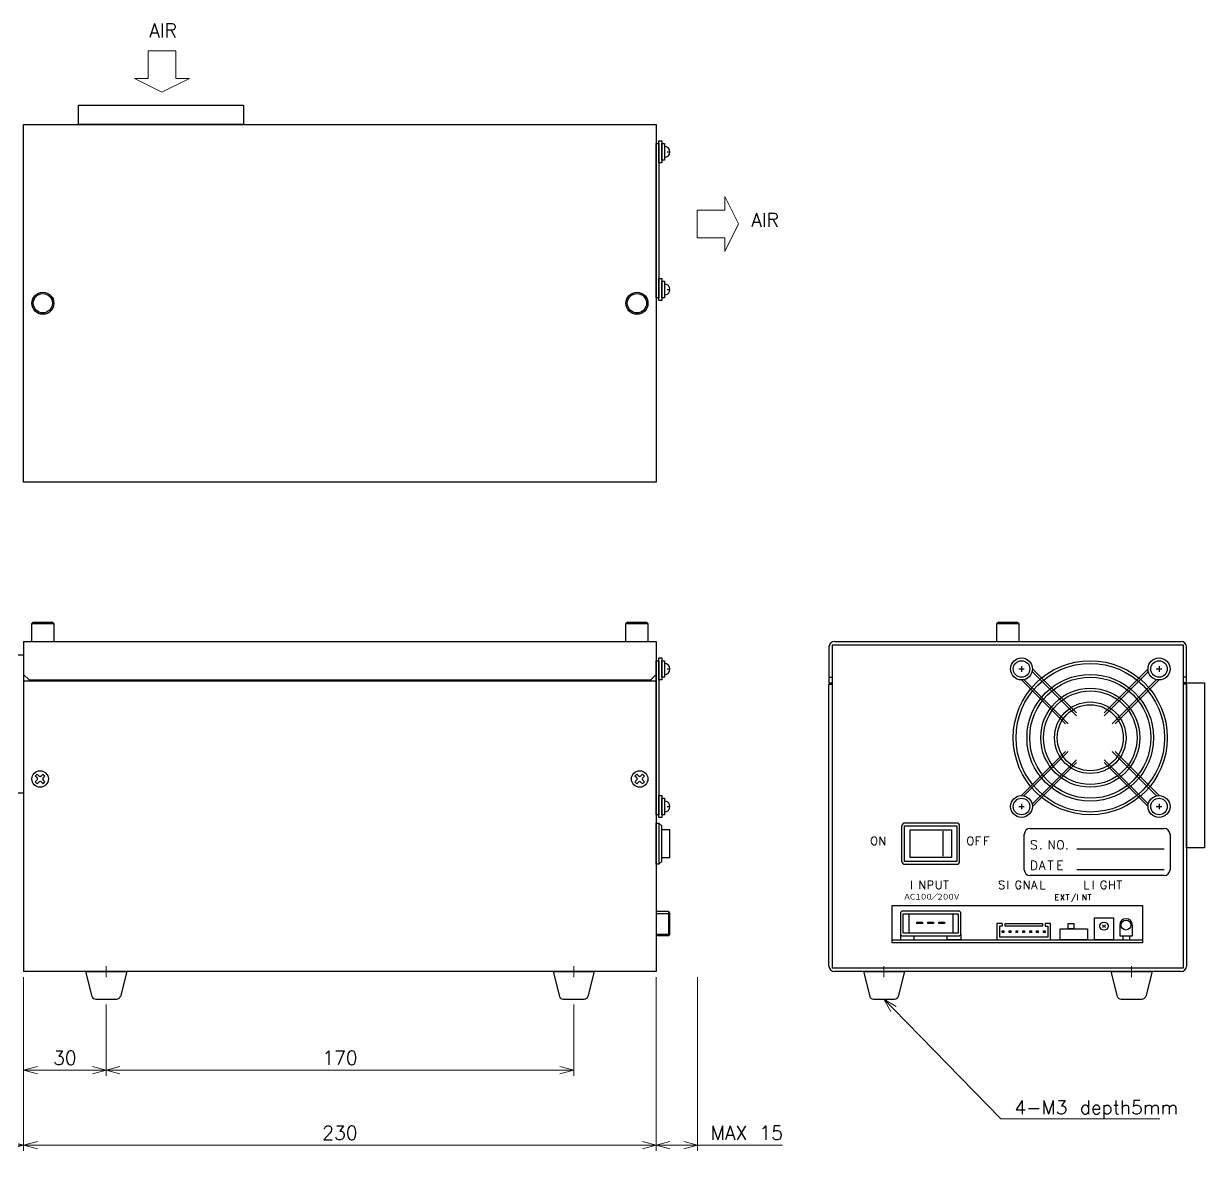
# Model space of a CAD drawing. Header units: millimetres. Extents: x 214 to 914, y 119 to 530.
# Drawn here: x 485 to 914.3, y 119.3 to 529.9 of the extents above; entities that cross this region are included whole.
import ezdxf
from ezdxf import colors
from ezdxf.entities.mleader import LeaderData, LeaderLine
from ezdxf.math import Vec2, Vec3

# ---------------------------------------------------------------- set-up
doc = ezdxf.new("R2010")
doc.units = ezdxf.units.MM
doc.layers.get('0').update_dxf_attribs({"lineweight": 30})
doc.layers.get('Defpoints').update_dxf_attribs({"lineweight": 9})
doc.layers.add('0 @ 2', color=7, linetype='Continuous', lineweight=30)
doc.layers.add('寸法', color=7, linetype='Continuous', lineweight=15)
doc.styles.add('BIGFONT', font='txt.shx', dxfattribs={"bigfont": 'bigfont'})
doc.styles.get("Standard").update_dxf_attribs({"font": 'txt', "bigfont": 'extfont2.shx'})
doc.dimstyles.new('KD-STD', dxfattribs={"dimscale": 0, "dimtxt": 2.5, "dimasz": 2.5, "dimexe": 1, "dimexo": 1, "dimgap": 1, "dimtad": 1, "dimdsep": 46, "dimtxsty": 'Standard', "dimblk": 'OPEN30', "dimcen": 0, "dimadec": 0, "dimazin": 0, "dimtfac": 1, "dimtmove": 0, "dimatfit": 3, "dimldrblk": 'OPEN30', "dimfxl": 1, "dimtolj": 1, "dimtzin": 0, "dimlwd": 15, "dimlwe": 15, "dimarcsym": 0})

# ---------------------------------------------------------------- blocks, each defined once
blk = doc.blocks.new('A$C1A7F7AF9')
for p, q in [((484.51, 255.92), (485.51, 255.92)), ((484.51, 199.92), (484.51, 255.92)), ((485.51, 256.92), (486.51, 256.92)), ((485.51, 248.92), (485.51, 256.92)), ((485.51, 255.92), (485.51, 199.92)), ((486.51, 256.92), (486.51, 248.92)), ((486.51, 255.92), (487.51, 255.92)), ((486.51, 249.92), (486.51, 255.92)), ((487.51, 255.92), (487.51, 249.92)), ((487.51, 249.92), (486.51, 249.92)), ((488.51, 252.92), (489.51, 252.92)), ((486.51, 248.92), (485.51, 248.92)), ((485.51, 206.92), (486.51, 206.92)), ((485.51, 198.92), (485.51, 206.92)), ((486.51, 206.92), (486.51, 198.92)), ((486.51, 205.92), (487.51, 205.92)), ((486.51, 199.92), (486.51, 205.92)), ((487.51, 205.92), (487.51, 199.92)), ((488.51, 202.92), (489.51, 202.92)), ((485.51, 199.92), (484.51, 199.92)), ((486.51, 198.92), (485.51, 198.92)), ((487.51, 199.92), (486.51, 199.92)), ((257.51, 81.5), (258.01, 82)), ((258.01, 82), (265.01, 82)), ((265.01, 82), (265.51, 81.5)), ((473.51, 81.5), (474.01, 82)), ((474.01, 82), (481.01, 82)), ((481.01, 82), (481.51, 81.5)), ((608.33, 81.5), (608.83, 82)), ((608.83, 82), (615.83, 82)), ((615.83, 82), (616.33, 81.5)), ((257.51, 81.5), (265.51, 81.5)), ((257.51, 75), (257.51, 81.5)), ((265.51, 81.5), (265.51, 75)), ((473.51, 81.5), (481.51, 81.5)), ((473.51, 75), (473.51, 81.5)), ((481.51, 81.5), (481.51, 75)), ((608.33, 81.5), (616.33, 81.5)), ((608.33, 75), (608.33, 81.5)), ((616.33, 81.5), (616.33, 75)), ((254.51, 75), (254.51, -45)), ((254.51, 75), (484.51, 75)), ((484.51, 75), (484.51, -45)), ((547.33, 73), (547.33, 60)), ((548.53, 73.8), (548.53, -43.8)), ((548.53, 73.8), (676.13, 73.8)), ((549.33, 75), (675.33, 75)), ((676.13, 73.8), (676.13, -43.8)), ((677.33, 60), (677.33, 73)), ((254.51, 70), (249.01, 70)), ((485.51, 69), (486.51, 69)), ((485.51, 61), (485.51, 69)), ((486.51, 69), (486.51, 61)), ((484.51, 68), (485.51, 68)), ((484.51, 12), (484.51, 68)), ((485.51, 68), (485.51, 12)), ((486.51, 68), (487.51, 68)), ((486.51, 62), (486.51, 68)), ((487.51, 68), (487.51, 62)), ((488.51, 65), (489.51, 65)), ((616.33, 65), (618.33, 65)), ((617.33, 66), (617.33, 64)), ((637.33, 49), (621.33, 65)), ((647.33, 49), (663.33, 65)), ((666.33, 65), (668.33, 65)), ((667.33, 66), (667.33, 64)), ((256.51, 61), (254.51, 63)), ((484.51, 60.5), (254.51, 60.5)), ((256.51, 61), (482.51, 61)), ((482.51, 61), (484.51, 63)), ((486.51, 61), (485.51, 61)), ((487.51, 62), (486.51, 62)), ((547.33, 62), (548.53, 62)), ((633.33, 45), (617.33, 61)), ((634.33, 45), (618.33, 61)), ((637.33, 48), (621.33, 64)), ((647.33, 48), (663.33, 64)), ((650.33, 45), (666.33, 61)), ((651.33, 45), (667.33, 61)), ((677.33, 62), (676.13, 62)), ((547.33, 60), (548.53, 60)), ((547.33, -43), (547.33, 59.5)), ((547.33, 59.5), (548.53, 59.5)), ((677.33, 60), (676.13, 60)), ((677.33, 59.5), (676.13, 59.5)), ((677.33, 60), (683.83, 60)), ((677.33, 0), (677.33, 60)), ((677.33, 59.5), (677.33, -43)), ((683.83, 60), (683.83, 0)), ((617.33, 19), (633.33, 35)), ((618.33, 19), (634.33, 35)), ((666.33, 19), (650.33, 35)), ((667.33, 19), (651.33, 35)), ((621.33, 16), (637.33, 32)), ((621.33, 15), (637.33, 31)), ((663.33, 16), (647.33, 32)), ((663.33, 15), (647.33, 31)), ((258.73, 26.07), (259.44, 26.78)), ((259.44, 25.37), (258.73, 26.07)), ((259.44, 26.78), (260.14, 26.07)), ((261.56, 26.78), (260.85, 26.07)), ((262.26, 26.07), (261.56, 26.78)), ((261.56, 25.36), (262.26, 26.07)), ((476.73, 26.07), (477.44, 26.78)), ((477.44, 25.37), (476.73, 26.07)), ((477.44, 26.78), (478.14, 26.07)), ((479.56, 26.78), (478.85, 26.07)), ((480.26, 26.07), (479.56, 26.78)), ((479.56, 25.36), (480.26, 26.07)), ((259.44, 24.66), (258.73, 23.95)), ((258.73, 23.95), (259.44, 23.24)), ((259.44, 23.24), (260.14, 23.95)), ((260.85, 23.95), (261.56, 23.24)), ((262.26, 23.95), (261.56, 24.66)), ((261.56, 23.24), (262.26, 23.95)), ((477.44, 24.66), (476.73, 23.95)), ((476.73, 23.95), (477.44, 23.24)), ((477.44, 23.24), (478.14, 23.95)), ((478.85, 23.95), (479.56, 23.24)), ((480.26, 23.95), (479.56, 24.66)), ((479.56, 23.24), (480.26, 23.95)), ((249.01, 20), (254.51, 20)), ((485.51, 19), (486.51, 19)), ((485.51, 11), (485.51, 19)), ((486.51, 19), (486.51, 11)), ((486.51, 18), (487.51, 18)), ((486.51, 12), (486.51, 18)), ((487.51, 18), (487.51, 12)), ((488.51, 15), (489.51, 15)), ((616.33, 15), (618.33, 15)), ((617.33, 16), (617.33, 14)), ((666.33, 15), (668.33, 15)), ((667.33, 16), (667.33, 14)), ((485.51, 12), (484.51, 12)), ((484.51, -6), (484.51, 9)), ((484.51, 9), (485.51, 9)), ((486.51, 11), (485.51, 11)), ((485.51, 9), (485.51, -6)), ((486.51, 8), (485.51, 9)), ((487.51, 12), (486.51, 12)), ((593.83, 9), (574.83, 9)), ((486.51, -5), (486.51, 8)), ((489.51, 6.5), (486.51, 6.5)), ((489.51, -3.5), (489.51, 6.5)), ((573.83, -5), (573.83, 8)), ((574.83, -5), (574.83, 8)), ((574.83, 8), (593.83, 8)), ((576.83, -3.5), (576.83, 6.5)), ((576.83, 6.5), (591.83, 6.5)), ((588.83, -3), (588.83, 6)), ((591.83, 6.5), (591.83, -3.5)), ((593.83, 8), (593.83, -5)), ((594.83, -5), (594.83, 8)), ((618.33, -8), (618.33, 5)), ((620.45, 7), (669.21, 7)), ((671.33, 5), (671.33, -8)), ((683.83, 0), (677.33, 0)), ((486.51, -3.5), (489.51, -3.5)), ((591.83, -3.5), (576.83, -3.5)), ((669.21, -0.54), (637.41, -0.54)), ((485.51, -6), (484.51, -6)), ((485.51, -6), (486.51, -5)), ((593.83, -5), (574.83, -5)), ((574.83, -6), (593.83, -6)), ((669.21, -7.96), (637.41, -7.96)), ((669.21, -10.08), (620.45, -10.08)), ((570.33, -21), (661.33, -21)), ((570.33, -34.5), (570.33, -21)), ((661.33, -21), (661.33, -34.5)), ((484.51, -23), (489.01, -23)), ((489.51, -24), (484.51, -24)), ((489.01, -23), (489.51, -24)), ((489.01, -23), (489.01, -32)), ((489.51, -31.5), (489.51, -24)), ((573.83, -23), (573.33, -23.5)), ((573.83, -23), (573.33, -23.5)), ((573.33, -23.5), (573.33, -31.5)), ((573.33, -23.5), (573.33, -31.5)), ((594.83, -23), (573.83, -23)), ((594.83, -23), (573.83, -23)), ((574.33, -24), (594.33, -24)), ((574.33, -31), (574.33, -24)), ((574.33, -24), (594.33, -24)), ((574.33, -31), (574.33, -24)), ((576.33, -24), (576.33, -31)), ((576.33, -24), (576.33, -31)), ((592.33, -24), (592.33, -31)), ((592.33, -24), (592.33, -31)), ((594.33, -24), (594.33, -31)), ((594.33, -24), (594.33, -31)), ((595.33, -23.5), (594.83, -23)), ((595.33, -23.5), (594.83, -23)), ((595.33, -31.5), (595.33, -23.5)), ((595.33, -31.5), (595.33, -23.5)), ((643.83, -33.5), (643.83, -25.5)), ((643.83, -25.5), (650.83, -25.5)), ((650.83, -25.5), (650.83, -33.5)), ((579.33, -27), (581.33, -27)), ((579.33, -27.5), (579.33, -27)), ((579.33, -27), (581.33, -27)), ((579.33, -27.5), (579.33, -27)), ((581.33, -27.5), (579.33, -27.5)), ((581.33, -27.5), (579.33, -27.5)), ((581.33, -27), (581.33, -27.5)), ((581.33, -27), (581.33, -27.5)), ((583.33, -27), (585.33, -27)), ((583.33, -27.5), (583.33, -27)), ((583.33, -27), (585.33, -27)), ((583.33, -27.5), (583.33, -27)), ((585.33, -27.5), (583.33, -27.5)), ((585.33, -27.5), (583.33, -27.5)), ((585.33, -27), (585.33, -27.5)), ((585.33, -27), (585.33, -27.5)), ((587.33, -27), (589.33, -27)), ((587.33, -27.5), (587.33, -27)), ((587.33, -27), (589.33, -27)), ((587.33, -27.5), (587.33, -27)), ((589.33, -27.5), (587.33, -27.5)), ((589.33, -27.5), (587.33, -27.5)), ((589.33, -27), (589.33, -27.5)), ((589.33, -27), (589.33, -27.5)), ((610.33, -27.5), (608.33, -27.5)), ((608.33, -27.5), (608.33, -33.5)), ((610.33, -28.5), (609.33, -28.5)), ((609.33, -28.5), (609.33, -32.5)), ((610.33, -27.5), (610.33, -28.5)), ((611.33, -28.5), (611.33, -27.5)), ((611.33, -27.5), (624.93, -27.5)), ((624.93, -28.5), (611.33, -28.5)), ((624.93, -27.5), (624.93, -28.5)), ((625.93, -27.5), (625.93, -28.5)), ((627.93, -27.5), (625.93, -27.5)), ((625.93, -28.5), (626.93, -28.5)), ((626.93, -28.5), (626.93, -32.5)), ((627.93, -33.5), (627.93, -27.5)), ((631.33, -29.5), (641.33, -29.5)), ((631.33, -33.5), (631.33, -29.5)), ((634.33, -27.5), (636.33, -27.5)), ((634.33, -29.5), (634.33, -27.5)), ((636.33, -29.5), (634.33, -29.5)), ((636.33, -27.5), (636.33, -29.5)), ((641.33, -29.5), (641.33, -33.5)), ((646.83, -28), (647.83, -29)), ((647.83, -28), (646.83, -29)), ((653.03, -28.1), (653.03, -32)), ((657.63, -32), (657.63, -28.1)), ((489.51, -31.5), (484.51, -31.5)), ((489.01, -32), (484.51, -32)), ((489.01, -32), (489.51, -31.5)), ((570.33, -33.5), (661.33, -33.5)), ((573.33, -31.5), (573.83, -32)), ((573.33, -31.5), (573.33, -33.5)), ((573.33, -31.5), (573.83, -32)), ((573.33, -31.5), (573.33, -33.5)), ((573.33, -33.5), (578.33, -33.5)), ((573.33, -33.5), (578.33, -33.5)), ((573.83, -32), (594.83, -32)), ((573.83, -32), (594.83, -32)), ((594.33, -31), (574.33, -31)), ((594.33, -31), (574.33, -31)), ((578.33, -33.5), (578.33, -32)), ((578.33, -33.5), (578.33, -32)), ((590.33, -33.5), (590.33, -32)), ((590.33, -33.5), (590.33, -32)), ((595.33, -33.5), (590.33, -33.5)), ((595.33, -33.5), (590.33, -33.5)), ((594.83, -32), (595.33, -31.5)), ((594.83, -32), (595.33, -31.5)), ((595.33, -31.5), (595.33, -33.5)), ((595.33, -31.5), (595.33, -33.5)), ((608.43, -33.5), (627.93, -33.5)), ((626.93, -32.5), (609.33, -32.5)), ((610.33, -30.8), (610.33, -30.2)), ((610.33, -30.2), (610.93, -30.2)), ((610.93, -30.8), (610.33, -30.8)), ((610.93, -30.2), (610.93, -30.8)), ((612.83, -30.8), (612.83, -30.2)), ((612.83, -30.2), (613.43, -30.2)), ((613.43, -30.8), (612.83, -30.8)), ((613.43, -30.2), (613.43, -30.8)), ((615.33, -30.8), (615.33, -30.2)), ((615.33, -30.2), (615.93, -30.2)), ((615.93, -30.8), (615.33, -30.8)), ((615.93, -30.2), (615.93, -30.8)), ((617.83, -30.8), (617.83, -30.2)), ((617.83, -30.2), (618.43, -30.2)), ((618.43, -30.8), (617.83, -30.8)), ((618.43, -30.2), (618.43, -30.8)), ((620.33, -30.8), (620.33, -30.2)), ((620.33, -30.2), (620.93, -30.2)), ((620.93, -30.8), (620.33, -30.8)), ((620.93, -30.2), (620.93, -30.8)), ((622.83, -30.8), (622.83, -30.2)), ((622.83, -30.2), (623.43, -30.2)), ((623.43, -30.8), (622.83, -30.8)), ((623.43, -30.2), (623.43, -30.8)), ((625.33, -30.8), (625.33, -30.2)), ((625.33, -30.2), (625.93, -30.2)), ((625.93, -30.8), (625.33, -30.8)), ((625.93, -30.2), (625.93, -30.8)), ((641.33, -33.5), (631.33, -33.5)), ((650.83, -33.5), (643.83, -33.5)), ((653.03, -32), (657.63, -32)), ((654.13, -32), (654.13, -33.5)), ((656.63, -32), (656.63, -33.5)), ((661.33, -34.5), (570.33, -34.5)), ((484.51, -45), (254.51, -45)), ((277.01, -45), (292.01, -45)), ((277.01, -45), (279.31, -54)), ((292.01, -45), (289.71, -54)), ((447.01, -45), (462.01, -45)), ((447.01, -45), (449.31, -54)), ((462.01, -45), (459.71, -54)), ((676.13, -43.8), (548.53, -43.8)), ((675.33, -45), (549.33, -45)), ((559.83, -45), (574.83, -45)), ((559.83, -45), (562.13, -54)), ((574.83, -45), (572.53, -54)), ((649.83, -45), (664.83, -45)), ((649.83, -45), (652.13, -54)), ((664.83, -45), (662.53, -54)), ((280.71, -55), (288.31, -55)), ((450.71, -55), (458.31, -55)), ((563.53, -55), (571.13, -55)), ((653.53, -55), (661.13, -55))]:
    blk.add_line(p, q)
for points in [[(274.51, 269.92), (334.51, 269.92), (334.51, 262.92), (274.51, 262.92)], [(254.51, 262.92), (484.51, 262.92), (484.51, 132.92), (254.51, 132.92)]]:
    blk.add_lwpolyline(points, close=True)
for centre, radius in [((261.51, 197.92), 4), ((477.51, 197.92), 4), ((261.51, 197.92), 3.5), ((477.51, 197.92), 3.5), ((617.33, 65), 4), ((667.33, 65), 4), ((617.33, 65), 3), ((642.33, 40), 28), ((642.33, 40), 27), ((667.33, 65), 3), ((642.33, 40), 23), ((642.33, 40), 22), ((642.33, 40), 18), ((642.33, 40), 17), ((642.33, 40), 13), ((642.33, 40), 12), ((260.5, 25.01), 3), ((478.5, 25.01), 3), ((617.33, 15), 4), ((617.33, 15), 3), ((667.33, 15), 4), ((667.33, 15), 3), ((647.33, -28.5), 1.5), ((655.33, -28.1), 1.8)]:
    blk.add_circle(centre, radius)
for centre, radius, start, end in [((487.51, 252.92), 2, 0, 90), ((487.51, 252.92), 2, 270, 0), ((487.51, 202.92), 2, 0, 90), ((487.51, 202.92), 2, 270, 0), ((549.33, 73), 2, 90, 180), ((675.33, 73), 2, 0, 90), ((487.51, 65), 2, 0, 90), ((487.51, 65), 2, 270, 0), ((260.5, 26.43), 0.5, 225, 315), ((478.5, 26.43), 0.5, 225, 315), ((259.08, 25.01), 0.5, 0, 45), ((259.08, 25.01), 0.5, 315, 0), ((260.5, 23.6), 0.5, 45, 135), ((261.91, 25.01), 0.5, 135, 225), ((477.08, 25.01), 0.5, 0, 45), ((477.08, 25.01), 0.5, 315, 0), ((478.5, 23.6), 0.5, 45, 135), ((479.91, 25.01), 0.5, 135, 225), ((487.51, 15), 2, 0, 90), ((487.51, 15), 2, 270, 0), ((574.83, 8), 1, 90, 180), ((593.83, 8), 1, 0, 90), ((620.45, 4.88), 2.12, 90, 180), ((669.21, 4.88), 2.12, 0, 90), ((574.83, -5), 1, 180, 270), ((593.83, -5), 1, 270, 0), ((620.45, -7.96), 2.12, 180, 270), ((669.21, -7.96), 2.12, 270, 0), ((655.33, -28.1), 2.3, 0, 180), ((549.33, -43), 2, 180, 270), ((675.33, -43), 2, 270, 0), ((280.71, -53.5), 1.5, 199, 270), ((288.31, -53.5), 1.5, 270, 342), ((450.71, -53.5), 1.5, 199, 270), ((458.31, -53.5), 1.5, 270, 342), ((563.53, -53.5), 1.5, 199, 270), ((571.13, -53.5), 1.5, 270, 342), ((653.53, -53.5), 1.5, 199, 270), ((661.13, -53.5), 1.5, 270, 342)]:
    blk.add_arc(centre, radius, start, end)
for s, height, p in [('O', 3, (562.33, 1)), ('N', 3, (565.33, 1)), ('O', 3, (597.33, 1)), ('F', 3, (600.33, 1)), ('F', 3, (603.33, 1)), ('S', 3.18, (620.45, -0.54)), ('N', 3.18, (626.81, -0.54)), ('O', 3.18, (629.99, -0.54)), ('.', 3.18, (623.63, -0.54)), ('.', 3.18, (633.17, -0.54)), ('D', 3.18, (620.45, -7.96)), ('A', 3.18, (623.63, -7.96)), ('T', 3.18, (626.81, -7.96)), ('E', 3.18, (629.99, -7.96)), ('I', 3, (576.83, -15)), ('N', 3, (579.83, -15)), ('P', 3, (582.83, -15)), ('U', 3, (585.83, -15)), ('T', 3, (588.83, -15)), ('S', 3, (608.83, -15)), ('I', 3, (611.83, -15)), ('G', 3, (614.83, -15)), ('N', 3, (617.83, -15)), ('A', 3, (620.83, -15)), ('L', 3, (623.83, -15)), ('L', 3, (639.83, -15)), ('I', 3, (642.83, -15)), ('G', 3, (645.83, -15)), ('H', 3, (648.83, -15)), ('T', 3, (651.83, -15)), ('E', 2, (629.33, -19)), ('X', 2, (631.33, -19)), ('T', 2, (633.33, -19)), ('/', 2, (635.33, -19)), ('I', 2, (637.33, -19)), ('N', 2, (639.33, -19)), ('T', 2, (641.33, -19))]:
    blk.add_text(s, height=height).set_placement(p)
at = {"style": 'BIGFONT'}
for s, p in [('Ａ', (574.33, -19)), ('Ｃ', (576.33, -19)), ('１', (578.33, -19)), ('０', (580.33, -19)), ('０', (582.33, -19)), ('／', (584.33, -19)), ('２', (586.33, -19)), ('０', (588.33, -19)), ('０', (590.33, -19)), ('Ｖ', (592.33, -19))]:
    blk.add_text(s, height=2, dxfattribs=at).set_placement(p)
blk = doc.blocks.new('_Open30')
at = {"lineweight": -2}
for p, q in [((-1, 0.268), (0, 0)), ((0, 0), (-1, -0.268)), ((0, 0), (-1, 0))]:
    blk.add_line(p, q, dxfattribs=at)
blk = doc.blocks.new('*D12')
at = {"color": 0, "lineweight": 15}
for p, q in [((1083.93, 688.68), (1083.93, 586.65)), ((1090.43, 645.68), (1090.43, 586.65)), ((1078.93, 588.65), (1067.27, 588.65)), ((1090.43, 588.65), (1083.93, 588.65)), ((1095.43, 588.65), (1100.43, 588.65))]:
    blk.add_line(p, q, dxfattribs=at)
at = {"layer": 'Defpoints', "color": 0}
for p in [(1083.93, 690.68), (1090.43, 647.68), (1083.93, 588.65)]:
    blk.add_point(p, dxfattribs=at)
at = {"color": 0, "lineweight": 15, "xscale": 5, "yscale": 5, "zscale": 5}
blk.add_blockref('_Open30', (1083.93, 588.65), dxfattribs=at)
at = {"color": 0, "lineweight": 15, "xscale": 5, "yscale": 5, "zscale": 5, "rotation": 180}
blk.add_blockref('_Open30', (1090.43, 588.65), dxfattribs=at)
at = {"color": 0, "insert": (1070.6, 593.15), "char_height": 5, "attachment_point": 5}
blk.add_mtext('\\A1;7', dxfattribs=at)
blk = doc.blocks.new('*D11')
at = {"color": 0, "lineweight": 15}
for p, q in [((1090.43, 645.68), (1090.43, 586.65)), ((1220.43, 645.68), (1220.43, 586.65)), ((1095.43, 588.65), (1215.43, 588.65))]:
    blk.add_line(p, q, dxfattribs=at)
at = {"layer": 'Defpoints', "color": 0}
for p in [(1090.43, 647.68), (1220.43, 647.68), (1220.43, 588.65)]:
    blk.add_point(p, dxfattribs=at)
at = {"color": 0, "lineweight": 15, "xscale": 5, "yscale": 5, "zscale": 5, "rotation": 180}
blk.add_blockref('_Open30', (1090.43, 588.65), dxfattribs=at)
at = {"color": 0, "lineweight": 15, "xscale": 5, "yscale": 5, "zscale": 5}
blk.add_blockref('_Open30', (1220.43, 588.65), dxfattribs=at)
at = {"color": 0, "insert": (1155.43, 593.15), "char_height": 5, "attachment_point": 5}
blk.add_mtext('\\A1;130', dxfattribs=at)
blk = doc.blocks.new('*D10')
at = {"color": 0, "lineweight": 15}
for p, q in [((1110.43, 633.68), (1110.43, 606.78)), ((1200.43, 633.68), (1200.43, 606.78)), ((1115.43, 608.78), (1195.43, 608.78))]:
    blk.add_line(p, q, dxfattribs=at)
at = {"layer": 'Defpoints', "color": 0}
for p in [(1110.43, 635.68), (1200.43, 635.68), (1200.43, 608.78)]:
    blk.add_point(p, dxfattribs=at)
at = {"color": 0, "lineweight": 15, "xscale": 5, "yscale": 5, "zscale": 5, "rotation": 180}
blk.add_blockref('_Open30', (1110.43, 608.78), dxfattribs=at)
at = {"color": 0, "lineweight": 15, "xscale": 5, "yscale": 5, "zscale": 5}
blk.add_blockref('_Open30', (1200.43, 608.78), dxfattribs=at)
at = {"color": 0, "insert": (1155.43, 613.28), "char_height": 5, "attachment_point": 5}
blk.add_mtext('\\A1;90', dxfattribs=at)
blk = doc.blocks.new('*D9')
at = {"color": 0, "lineweight": 15}
for p, q in [((1247.41, 650.68), (1247.41, 655.68)), ((1220.43, 645.68), (1249.41, 645.68)), ((1247.41, 635.68), (1247.41, 645.68)), ((1202.43, 635.68), (1249.41, 635.68)), ((1247.41, 630.68), (1247.41, 625.68))]:
    blk.add_line(p, q, dxfattribs=at)
at = {"layer": 'Defpoints', "color": 0}
for p in [(1218.43, 645.68), (1247.41, 645.68), (1200.43, 635.68)]:
    blk.add_point(p, dxfattribs=at)
at = {"color": 0, "lineweight": 15, "xscale": 5, "yscale": 5, "zscale": 5}
for p, rotation in [((1247.41, 645.68), 270), ((1247.41, 635.68), 90)]:
    blk.add_blockref('_Open30', p, dxfattribs=dict(at, rotation=rotation))
at = {"color": 0, "insert": (1242.91, 640.68), "char_height": 5, "attachment_point": 5, "rotation": 90}
blk.add_mtext('\\A1;10', dxfattribs=at)
blk = doc.blocks.new('*D8')
at = {"color": 0, "lineweight": 15}
for p, q in [((1220.43, 765.68), (1249.41, 765.68)), ((1247.41, 650.68), (1247.41, 760.68)), ((1220.43, 645.68), (1249.41, 645.68))]:
    blk.add_line(p, q, dxfattribs=at)
at = {"layer": 'Defpoints', "color": 0}
for p in [(1218.43, 765.68), (1247.41, 765.68), (1218.43, 645.68)]:
    blk.add_point(p, dxfattribs=at)
at = {"color": 0, "lineweight": 15, "xscale": 5, "yscale": 5, "zscale": 5}
for p, rotation in [((1247.41, 765.68), 90), ((1247.41, 645.68), 270)]:
    blk.add_blockref('_Open30', p, dxfattribs=dict(at, rotation=rotation))
at = {"color": 0, "insert": (1242.91, 705.68), "char_height": 5, "attachment_point": 5, "rotation": 90}
blk.add_mtext('\\A1;120', dxfattribs=at)
blk = doc.blocks.new('*D7')
at = {"color": 0, "lineweight": 15}
for p, q in [((1338.44, 643.68), (1338.44, 607.85)), ((1368.44, 633.68), (1368.44, 607.85)), ((1363.44, 609.85), (1343.44, 609.85))]:
    blk.add_line(p, q, dxfattribs=at)
at = {"layer": 'Defpoints', "color": 0}
for p in [(1338.44, 645.68), (1368.44, 635.68), (1338.44, 609.85)]:
    blk.add_point(p, dxfattribs=at)
at = {"color": 0, "lineweight": 15, "xscale": 5, "yscale": 5, "zscale": 5, "rotation": 180}
blk.add_blockref('_Open30', (1338.44, 609.85), dxfattribs=at)
at = {"color": 0, "lineweight": 15, "xscale": 5, "yscale": 5, "zscale": 5}
blk.add_blockref('_Open30', (1368.44, 609.85), dxfattribs=at)
at = {"color": 0, "insert": (1353.44, 614.35), "char_height": 5, "attachment_point": 5}
blk.add_mtext('\\A1;30', dxfattribs=at)
blk = doc.blocks.new('*D6')
at = {"color": 0, "lineweight": 15}
for p, q in [((1368.44, 633.68), (1368.44, 607.85)), ((1538.44, 633.68), (1538.44, 607.85)), ((1373.44, 609.85), (1533.44, 609.85))]:
    blk.add_line(p, q, dxfattribs=at)
at = {"layer": 'Defpoints', "color": 0}
for p in [(1368.44, 635.68), (1538.44, 635.68), (1538.44, 609.85)]:
    blk.add_point(p, dxfattribs=at)
at = {"color": 0, "lineweight": 15, "xscale": 5, "yscale": 5, "zscale": 5, "rotation": 180}
blk.add_blockref('_Open30', (1368.44, 609.85), dxfattribs=at)
at = {"color": 0, "lineweight": 15, "xscale": 5, "yscale": 5, "zscale": 5}
blk.add_blockref('_Open30', (1538.44, 609.85), dxfattribs=at)
at = {"color": 0, "insert": (1453.44, 614.35), "char_height": 5, "attachment_point": 5}
blk.add_mtext('\\A1;170', dxfattribs=at)
blk = doc.blocks.new('*D5')
at = {"color": 0, "lineweight": 15}
for p, q in [((1338.44, 643.68), (1338.44, 580.57)), ((1568.44, 643.68), (1568.44, 580.57)), ((1343.44, 582.57), (1563.44, 582.57))]:
    blk.add_line(p, q, dxfattribs=at)
at = {"layer": 'Defpoints', "color": 0}
for p in [(1338.44, 645.68), (1568.44, 645.68), (1568.44, 582.57)]:
    blk.add_point(p, dxfattribs=at)
at = {"color": 0, "lineweight": 15, "xscale": 5, "yscale": 5, "zscale": 5, "rotation": 180}
blk.add_blockref('_Open30', (1338.44, 582.57), dxfattribs=at)
at = {"color": 0, "lineweight": 15, "xscale": 5, "yscale": 5, "zscale": 5}
blk.add_blockref('_Open30', (1568.44, 582.57), dxfattribs=at)
at = {"color": 0, "insert": (1453.44, 587.07), "char_height": 5, "attachment_point": 5}
blk.add_mtext('\\A1;230', dxfattribs=at)
blk = doc.blocks.new('*D4')
at = {"color": 0, "lineweight": 15}
for p, q in [((1568.44, 643.68), (1568.44, 580.57)), ((1583.44, 643.68), (1583.44, 580.57)), ((1573.44, 582.57), (1578.44, 582.57)), ((1583.44, 582.57), (1614.35, 582.57))]:
    blk.add_line(p, q, dxfattribs=at)
at = {"layer": 'Defpoints', "color": 0}
for p in [(1568.44, 645.68), (1583.44, 645.68), (1583.44, 582.57)]:
    blk.add_point(p, dxfattribs=at)
at = {"color": 0, "lineweight": 15, "xscale": 5, "yscale": 5, "zscale": 5, "rotation": 180}
blk.add_blockref('_Open30', (1568.44, 582.57), dxfattribs=at)
at = {"color": 0, "lineweight": 15, "xscale": 5, "yscale": 5, "zscale": 5}
blk.add_blockref('_Open30', (1583.44, 582.57), dxfattribs=at)
at = {"color": 0, "insert": (1601.39, 587.07), "char_height": 5, "attachment_point": 5}
blk.add_mtext('\\A1;MAX 15', dxfattribs=at)
blk = doc.blocks.new('*D3')
at = {"color": 0, "lineweight": 15}
for p, q in [((1282.44, 719.68), (1282.44, 580.57)), ((1338.44, 643.68), (1338.44, 580.57)), ((1287.44, 582.57), (1333.44, 582.57))]:
    blk.add_line(p, q, dxfattribs=at)
at = {"layer": 'Defpoints', "color": 0}
for p in [(1282.44, 721.68), (1338.44, 645.68), (1338.44, 582.57)]:
    blk.add_point(p, dxfattribs=at)
at = {"color": 0, "lineweight": 15, "xscale": 5, "yscale": 5, "zscale": 5, "rotation": 180}
blk.add_blockref('_Open30', (1282.44, 582.57), dxfattribs=at)
at = {"color": 0, "lineweight": 15, "xscale": 5, "yscale": 5, "zscale": 5}
blk.add_blockref('_Open30', (1338.44, 582.57), dxfattribs=at)
at = {"color": 0, "insert": (1310.44, 588.38), "char_height": 5, "attachment_point": 5}
blk.add_mtext('\\A1;(a)', dxfattribs=at)
blk = doc.blocks.new('A$C44A96487')
for p, q in [((309.8, 291.607), (299.8, 291.607)), ((299.8, 291.607), (299.8, 281.607)), ((309.8, 291.607), (309.8, 281.607)), ((299.8, 281.607), (294.8, 281.607)), ((294.8, 281.607), (304.8, 276.607)), ((304.8, 276.607), (314.8, 281.607)), ((314.8, 281.607), (309.8, 281.607)), ((509.419, 238.75), (509.419, 233.75)), ((514.419, 228.75), (509.419, 238.75)), ((499.419, 233.75), (499.419, 223.75)), ((499.419, 233.75), (509.419, 233.75)), ((509.419, 218.75), (514.419, 228.75)), ((499.419, 223.75), (509.419, 223.75)), ((509.419, 223.75), (509.419, 218.75)), ((26.5, -41), (26.5, -45)), ((116.5, -41), (116.5, -45)), ((284.508, -41), (284.508, -45)), ((454.508, -41), (454.508, -45)), ((567.326, -41), (567.326, -45)), ((657.326, -41), (657.326, -45))]:
    blk.add_line(p, q)
at = {"layer": '0 @ 2', "char_height": 5, "attachment_point": 1}
for insert in [(300.188, 301.549), (519.07, 232.688)]:
    blk.add_mtext('AIR', dxfattribs=dict(at, insert=insert))
at = {"layer": '0 @ 2'}
for base, p1, p2, picture, middle in [((163.479, 77), (134.5, -43), (134.5, 77), '*D8', (158.979, 17)), ((163.479, -43), (116.5, -53), (134.5, -43), '*D9', (158.979, -48))]:
    dim = blk.add_linear_dim(base=base, p1=p1, p2=p2, angle=90, dimstyle='KD-STD', override={"dimscale": 2, "dimtix": 0, "dimtofl": 1, "dimtmove": 0, "dimatfit": 3}, dxfattribs=at)
    dim.commit()
    dim.dimension.update_dxf_attribs({"geometry": picture, "text_midpoint": middle, "insert": (-1083.933, -688.684)})
for base, p1, p2, text, picture, middle in [((254.508, -106.113), (198.508, 33), (254.508, -43), '(a)', '*D3', (226.508, -100.303)), ((0, -100.03), (6.5, -41), (0, 2), '7', '*D12', (-13.333, -95.53)), ((499.508, -106.113), (484.508, -43), (499.508, -43), 'MAX <>', '*D4', (517.46, -101.613))]:
    dim = blk.add_linear_dim(base=base, p1=p1, p2=p2, text=text, dimstyle='KD-STD', override={"dimscale": 2, "dimtix": 0, "dimtofl": 1, "dimtmove": 0, "dimatfit": 3}, dxfattribs=at)
    dim.commit()
    dim.dimension.update_dxf_attribs({"geometry": picture, "text_midpoint": middle, "insert": (-1083.933, -688.684)})
for base, p1, p2, picture, middle in [((136.5, -100.03), (6.5, -41), (136.5, -41), '*D11', (71.5, -95.53)), ((254.508, -78.838), (284.508, -53), (254.508, -43), '*D7', (269.508, -74.338)), ((484.508, -106.113), (254.508, -43), (484.508, -43), '*D5', (369.508, -101.613)), ((116.5, -79.905), (26.5, -53), (116.5, -53), '*D10', (71.5, -75.405)), ((454.508, -78.838), (284.508, -53), (454.508, -53), '*D6', (369.508, -74.338))]:
    dim = blk.add_linear_dim(base=base, p1=p1, p2=p2, dimstyle='KD-STD', override={"dimscale": 2, "dimtix": 0, "dimtofl": 1, "dimtmove": 0, "dimatfit": 3}, dxfattribs=at)
    dim.commit()
    dim.dimension.update_dxf_attribs({"geometry": picture, "text_midpoint": middle, "insert": (-1083.933, -688.684)})
ml = blk.add_multileader_mtext('Standard', dxfattribs=at)
ml.set_content('4-M3 depth5mm', color=256)
ml.set_leader_properties(lineweight=15)
ml.set_arrow_properties(name='OPEN30')
ml.build(insert=Vec2(0, 0))
ml.multileader.update_dxf_attribs({"text_left_attachment_type": 6, "text_right_attachment_type": 6, "dogleg_length": 1.5, "arrow_head_size": 5, "scale": 2})
ctx = ml.context
ctx.base_point, ctx.scale, ctx.char_height, ctx.arrow_head_size, ctx.plane_origin = Vec3(612.759, -96.533), 2, 5, 5, Vec3(567.326, -53)
ctx.left_attachment, ctx.right_attachment = 6, 6
notes = []
notes.append((ctx, [(0, (1, 1, 0), (609.759, -96.533), (1, 0), 3, [(0, [(567.326, -53)], 0, [])])]))
ctx.mtext.insert, ctx.mtext.flow_direction = Vec3(614.759, -89.866), 5
for ctx, leaders in notes:
    for number, flags, end, landing, length, lines in leaders:
        leader = LeaderData()
        leader.index, (leader.has_last_leader_line, leader.has_dogleg_vector, leader.attachment_direction) = number, flags
        leader.last_leader_point, leader.dogleg_vector, leader.dogleg_length = Vec3(end), Vec3(landing), length
        for number, points, colour, breaks in lines:
            line = LeaderLine()
            line.index, line.vertices, line.color, line.breaks = number, Vec3.list(points), colors.encode_raw_color(colour), breaks
            leader.lines.append(line)
        ctx.leaders.append(leader)

msp = doc.modelspace()

# ---------------------------------------------------------------- block references
msp.add_blockref('A$C1A7F7AF9', (230.48, 230.38))
at = {"layer": '寸法'}
msp.add_blockref('A$C44A96487', (230.48, 228.38), dxfattribs=at)

doc.saveas('drawing.dxf')
